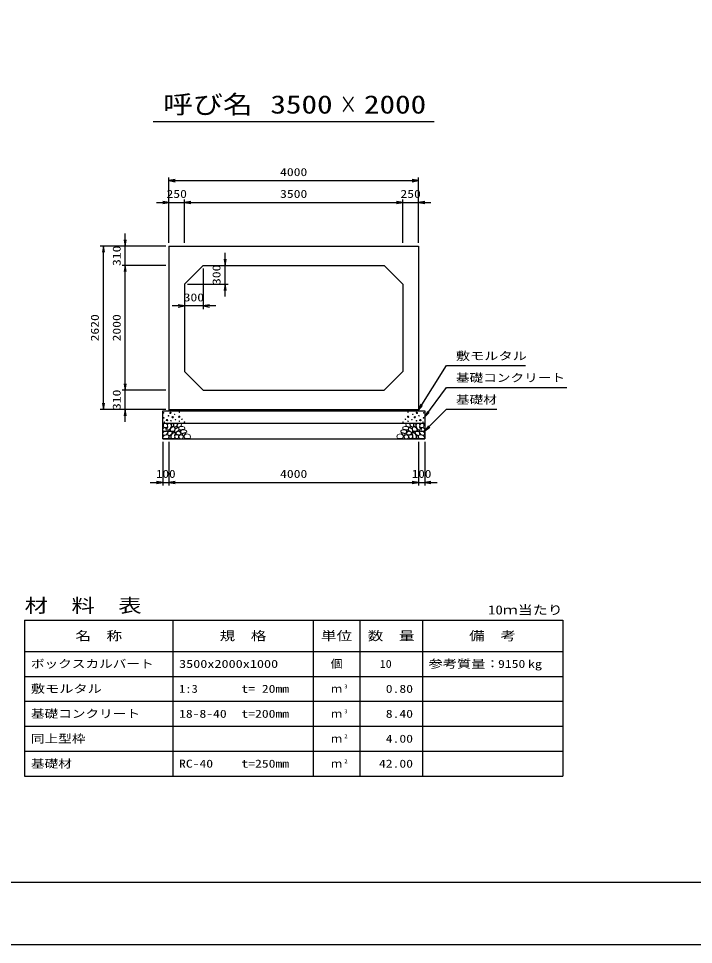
# Model space of a CAD drawing. Units: millimetres at full size. Extents: x 0 to 42050, y 0 to 29700.
# Drawn here: x 14115 to 24933, y 0 to 14850 of the extents above; entities that cross this region are included whole.
import ezdxf
from ezdxf.enums import TextEntityAlignment as Align

# ---------------------------------------------------------------- set-up
doc = ezdxf.new("R2010")
doc.units = ezdxf.units.MM
for name, color, linetype, lineweight in [('D-DCR-HCHn', 4, 'Continuous', 9), ('D-MTR-FRAM', 7, 'Continuous', 25), ('D-MTR-LINE', 7, 'Continuous', 25), ('D-STR-DIM', 7, 'Continuous', 25), ('D-STR-STRn', 1, 'Continuous', 25), ('D-STR-TXT', 7, 'Continuous', 25), ('D-TTL', 2, 'Continuous', 25), ('D-TTL-TXT', 7, 'Continuous', 25)]:
    doc.layers.add(name, color=color, linetype=linetype, lineweight=lineweight)
doc.layers.add('D-MTR', color=7, linetype='Continuous')
doc.layers.add('D-MTR-TXT', color=7, linetype='Continuous')
doc.styles.add('ＭＳ ゴシック', font='')
doc.styles.get('ＭＳ ゴシック').set_extended_font_data('MS Gothic')

# ---------------------------------------------------------------- blocks, each defined once
blk = doc.blocks.new('open_arrow')
at = {"color": 0, "linetype": 'Continuous', "lineweight": -2}
blk.add_lwpolyline([(7.5, 1.25), (0, 0), (7.5, -1.25)], dxfattribs=at)

msp = doc.modelspace()

# ---------------------------------------------------------------- linework, layer by layer
at = {"layer": 'D-DCR-HCHn'}
for points in [[(16488.998, 8349.493), (16462.994, 8355.271), (16439.879, 8343.714), (16436.99, 8317.71), (16442.769, 8297.485), (16471.662, 8288.817), (16491.887, 8288.817), (16500.555, 8303.263), (16500.555, 8335.046)], [(16512.112, 8352.382), (16503.444, 8326.378), (16506.334, 8297.485), (16486.109, 8265.702), (16512.112, 8251.256), (16541.006, 8265.702), (16558.342, 8288.817), (16564.12, 8326.378), (16558.342, 8346.603), (16541.006, 8355.271)], [(16567.01, 8346.603), (16567.01, 8311.931), (16581.456, 8303.263), (16595.903, 8311.931), (16598.792, 8332.157), (16595.903, 8349.493), (16575.678, 8355.271)], [(16615.601, 8298.845), (16603.999, 8306.941), (16602.006, 8334.16), (16611.557, 8355.616), (16635.582, 8358.128), (16655.263, 8352.156), (16656.848, 8340.53), (16654.014, 8316.921), (16638.752, 8307.586)], [(16681.239, 8291.998), (16691.02, 8303.092), (16708.359, 8309.342), (16722.287, 8318.717), (16726.55, 8333.49), (16720.013, 8347.695), (16706.369, 8356.218), (16690.845, 8357.886), (16675.522, 8355.424), (16665.719, 8346.98), (16658.918, 8329.457), (16657.379, 8312.722), (16661.1, 8302.871), (16663.729, 8293.23), (16672.948, 8289.842)], [(20368.761, 8291.998), (20358.98, 8303.092), (20341.641, 8309.342), (20327.713, 8318.717), (20323.45, 8333.49), (20329.987, 8347.695), (20343.631, 8356.218), (20359.155, 8357.886), (20374.478, 8355.424), (20384.281, 8346.98), (20391.082, 8329.457), (20392.621, 8312.722), (20388.9, 8302.871), (20386.271, 8293.23), (20377.052, 8289.842)], [(20434.399, 8298.845), (20446.001, 8306.941), (20447.994, 8334.16), (20438.443, 8355.616), (20414.418, 8358.128), (20394.737, 8352.156), (20393.152, 8340.53), (20395.986, 8316.921), (20411.248, 8307.586)], [(20482.99, 8346.603), (20482.99, 8311.931), (20468.544, 8303.263), (20454.097, 8311.931), (20451.208, 8332.157), (20454.097, 8349.493), (20474.322, 8355.271)], [(20537.888, 8352.382), (20546.556, 8326.378), (20543.666, 8297.485), (20563.891, 8265.702), (20537.888, 8251.256), (20508.994, 8265.702), (20491.658, 8288.817), (20485.88, 8326.378), (20491.658, 8346.603), (20508.994, 8355.271)], [(20561.002, 8349.493), (20587.006, 8355.271), (20610.121, 8343.714), (20613.01, 8317.71), (20607.231, 8297.485), (20578.338, 8288.817), (20558.113, 8288.817), (20549.445, 8303.263), (20549.445, 8335.046)], [(16434.101, 8277.26), (16425.433, 8251.256), (16436.99, 8233.92), (16465.883, 8231.03), (16485.61, 8239.499), (16477.441, 8259.924), (16483.219, 8271.481), (16471.662, 8283.038), (16454.326, 8288.817)], [(16488.944, 8181.261), (16510.346, 8213.365), (16507.671, 8221.39), (16478.243, 8229.416), (16451.49, 8226.741), (16432.763, 8210.689), (16430.087, 8191.962), (16432.763, 8173.235), (16454.165, 8167.884)], [(16499.645, 8114.378), (16518.372, 8122.404), (16523.723, 8149.157), (16513.021, 8167.884), (16494.294, 8173.235), (16470.217, 8170.56), (16443.464, 8159.859), (16430.087, 8143.807), (16430.087, 8125.08), (16438.113, 8114.378), (16470.217, 8117.054)], [(16517.891, 8251.256), (16503.444, 8239.698), (16509.223, 8231.03), (16529.448, 8231.03), (16538.116, 8233.92), (16543.895, 8245.477), (16535.227, 8254.145)], [(16563.852, 8181.261), (16577.229, 8213.365), (16566.527, 8226.741), (16534.424, 8226.741), (16521.047, 8221.39), (16507.671, 8202.663), (16507.671, 8186.612), (16521.047, 8165.209), (16537.099, 8162.534)], [(16561.231, 8283.038), (16546.784, 8248.366), (16558.342, 8233.92), (16593.013, 8233.92), (16607.46, 8239.698), (16621.907, 8259.924), (16621.907, 8277.26), (16607.46, 8300.374), (16590.124, 8303.263)], [(16609.332, 8117.054), (16617.358, 8141.131), (16614.683, 8167.884), (16633.41, 8197.313), (16609.332, 8210.689), (16582.579, 8197.313), (16566.527, 8175.91), (16561.177, 8141.131), (16566.527, 8122.404), (16582.579, 8114.378)], [(16603.982, 8210.689), (16617.358, 8221.39), (16612.007, 8229.416), (16593.28, 8229.416), (16585.254, 8226.741), (16579.904, 8216.04), (16587.93, 8208.014)], [(16631.681, 8274.73), (16643.297, 8280.817), (16654.296, 8286.161), (16660.86, 8299.065), (16655.554, 8307.961), (16645.968, 8310.014), (16630.137, 8301.115), (16618.42, 8292.605), (16619.515, 8284.944), (16623.895, 8277.527)], [(16633.109, 8213.224), (16620.35, 8217.579), (16619.086, 8245.688), (16629.964, 8270.928), (16660.015, 8285.156), (16682.452, 8279.405), (16683.795, 8248.924), (16673.477, 8236.886), (16645.401, 8221.311)], [(16630.735, 8119.729), (16654.812, 8114.378), (16676.215, 8125.08), (16678.89, 8149.157), (16673.539, 8167.884), (16646.786, 8175.91), (16628.059, 8175.91), (16620.033, 8162.534), (16620.033, 8133.106)], [(16693.981, 8170.925), (16658.607, 8177.521), (16643.56, 8189.658), (16638.808, 8208.655), (16653.492, 8223.022), (16682.102, 8231.082), (16703.749, 8218.154), (16717.74, 8200.74), (16713.78, 8183.062)], [(16712.239, 8233.692), (16712.239, 8244.551), (16705.72, 8249.466), (16694.97, 8250.609), (16686.278, 8247.18), (16683.19, 8236.664), (16690.738, 8228.891), (16700.802, 8224.319), (16710.409, 8228.319)], [(16689.869, 8156.931), (16708.084, 8172.234), (16734.219, 8171.97), (16752.17, 8156.931), (16754.81, 8129.227), (16742.666, 8113.924), (16708.876, 8111.549), (16692.509, 8121.311), (16685.645, 8143.738)], [(16702.727, 8252.135), (16692.952, 8255.066), (16688.675, 8260.928), (16685.905, 8276.938), (16689.816, 8298.619), (16715.776, 8308.926), (16745.648, 8308.926), (16773.03, 8293.998), (16777.653, 8278.004), (16773.385, 8266.63), (16760.583, 8261.299), (16739.247, 8257.745), (16712.931, 8252.013)], [(16738.634, 8195.297), (16730.545, 8199.592), (16719.424, 8207.928), (16714.874, 8216.518), (16714.874, 8235.212), (16728.523, 8250.37), (16758.349, 8254.159), (16790.449, 8250.117), (16806.12, 8238.585), (16810.164, 8220.462), (16797.761, 8209.388), (16787.436, 8205.361), (16770.312, 8203.128), (16754.987, 8200.305)], [(16759.876, 8157.808), (16747.748, 8163.743), (16741.39, 8170.697), (16742.71, 8187.843), (16752.307, 8196.236), (16772.7, 8201.151), (16789.015, 8201.271), (16794.293, 8189.761), (16782.814, 8179.51), (16772.239, 8170.35), (16768.573, 8161.331)], [(16803.293, 8112.112), (16786.233, 8116.916), (16774.939, 8124.601), (16769.893, 8139.011), (16767.01, 8152.7), (16778.544, 8173.594), (16801.131, 8187.524), (16835.492, 8182), (16862.645, 8171.913), (16869.133, 8141.652), (16863.366, 8119.317), (16836.934, 8112.593)], [(20246.707, 8112.112), (20263.767, 8116.916), (20275.061, 8124.601), (20280.107, 8139.011), (20282.99, 8152.7), (20271.456, 8173.594), (20248.869, 8187.524), (20214.508, 8182), (20187.355, 8171.913), (20180.867, 8141.652), (20186.634, 8119.317), (20213.066, 8112.593)], [(20311.366, 8195.297), (20319.455, 8199.592), (20330.576, 8207.928), (20335.126, 8216.518), (20335.126, 8235.212), (20321.477, 8250.37), (20291.651, 8254.159), (20259.551, 8250.117), (20243.88, 8238.585), (20239.836, 8220.462), (20252.239, 8209.388), (20262.564, 8205.361), (20279.688, 8203.128), (20295.013, 8200.305)], [(20290.124, 8157.808), (20302.252, 8163.743), (20308.61, 8170.697), (20307.29, 8187.843), (20297.693, 8196.236), (20277.3, 8201.151), (20260.985, 8201.271), (20255.707, 8189.761), (20267.186, 8179.51), (20277.761, 8170.35), (20281.427, 8161.331)], [(20347.273, 8252.135), (20357.048, 8255.066), (20361.325, 8260.928), (20364.095, 8276.938), (20360.184, 8298.619), (20334.224, 8308.926), (20304.352, 8308.926), (20276.97, 8293.998), (20272.347, 8278.004), (20276.615, 8266.63), (20289.417, 8261.299), (20310.753, 8257.745), (20337.069, 8252.013)], [(20360.131, 8156.931), (20341.916, 8172.234), (20315.781, 8171.97), (20297.83, 8156.931), (20295.19, 8129.227), (20307.334, 8113.924), (20341.124, 8111.549), (20357.491, 8121.311), (20364.355, 8143.738)], [(20356.019, 8170.925), (20391.393, 8177.521), (20406.44, 8189.658), (20411.192, 8208.655), (20396.508, 8223.022), (20367.898, 8231.082), (20346.251, 8218.154), (20332.26, 8200.74), (20336.22, 8183.062)], [(20337.761, 8233.692), (20337.761, 8244.551), (20344.28, 8249.466), (20355.03, 8250.609), (20363.722, 8247.18), (20366.81, 8236.664), (20359.262, 8228.891), (20349.198, 8224.319), (20339.591, 8228.319)], [(20416.891, 8213.224), (20429.65, 8217.579), (20430.914, 8245.688), (20420.036, 8270.928), (20389.985, 8285.156), (20367.548, 8279.405), (20366.205, 8248.924), (20376.523, 8236.886), (20404.599, 8221.311)], [(20419.265, 8119.729), (20395.188, 8114.378), (20373.785, 8125.08), (20371.11, 8149.157), (20376.461, 8167.884), (20403.214, 8175.91), (20421.941, 8175.91), (20429.967, 8162.534), (20429.967, 8133.106)], [(20418.319, 8274.73), (20406.703, 8280.817), (20395.704, 8286.161), (20389.14, 8299.065), (20394.446, 8307.961), (20404.032, 8310.014), (20419.863, 8301.115), (20431.58, 8292.605), (20430.485, 8284.944), (20426.105, 8277.527)], [(20440.668, 8117.054), (20432.642, 8141.131), (20435.317, 8167.884), (20416.59, 8197.313), (20440.668, 8210.689), (20467.421, 8197.313), (20483.473, 8175.91), (20488.823, 8141.131), (20483.473, 8122.404), (20467.421, 8114.378)], [(20488.769, 8283.038), (20503.216, 8248.366), (20491.658, 8233.92), (20456.987, 8233.92), (20442.54, 8239.698), (20428.093, 8259.924), (20428.093, 8277.26), (20442.54, 8300.374), (20459.876, 8303.263)], [(20446.018, 8210.689), (20432.642, 8221.39), (20437.993, 8229.416), (20456.72, 8229.416), (20464.746, 8226.741), (20470.096, 8216.04), (20462.07, 8208.014)], [(20486.148, 8181.261), (20472.771, 8213.365), (20483.473, 8226.741), (20515.576, 8226.741), (20528.953, 8221.39), (20542.329, 8202.663), (20542.329, 8186.612), (20528.953, 8165.209), (20512.901, 8162.534)], [(20532.109, 8251.256), (20546.556, 8239.698), (20540.777, 8231.03), (20520.552, 8231.03), (20511.884, 8233.92), (20506.105, 8245.477), (20514.773, 8254.145)], [(20550.355, 8114.378), (20531.628, 8122.404), (20526.277, 8149.157), (20536.979, 8167.884), (20555.706, 8173.235), (20579.783, 8170.56), (20606.536, 8159.859), (20619.913, 8143.807), (20619.913, 8125.08), (20611.887, 8114.378), (20579.783, 8117.054)], [(20561.056, 8181.261), (20539.654, 8213.365), (20542.329, 8221.39), (20571.757, 8229.416), (20598.51, 8226.741), (20617.237, 8210.689), (20619.913, 8191.962), (20617.237, 8173.235), (20595.835, 8167.884)], [(20615.899, 8277.26), (20624.567, 8251.256), (20613.01, 8233.92), (20584.117, 8231.03), (20564.39, 8239.499), (20572.559, 8259.924), (20566.781, 8271.481), (20578.338, 8283.038), (20595.674, 8288.817)], [(16558.502, 8122.404), (16558.502, 8154.508), (16545.125, 8162.534), (16531.749, 8154.508), (16529.073, 8135.781), (16531.749, 8119.729), (16550.476, 8114.378)], [(20491.498, 8122.404), (20491.498, 8154.508), (20504.875, 8162.534), (20518.251, 8154.508), (20520.927, 8135.781), (20518.251, 8119.729), (20499.524, 8114.378)]]:
    msp.add_lwpolyline(points, close=True, dxfattribs=at)
for centre, radius in [((16441.091, 8526.145), 4.5), ((16518.437, 8478.641), 4.5), ((16550.004, 8526.145), 11.25), ((16584.996, 8454.955), 11.25), ((16616.563, 8502.459), 4.5), ((16690.741, 8463.204), 11.25), ((16692.197, 8535.221), 4.5), ((20359.259, 8463.204), 11.25), ((20357.803, 8535.221), 4.5), ((20433.437, 8502.459), 4.5), ((20465.004, 8454.955), 11.25), ((20499.996, 8526.145), 11.25), ((20531.563, 8478.641), 4.5), ((20608.909, 8526.145), 4.5), ((16442.803, 8445.879), 4.5), ((16451.905, 8377.286), 4.5), ((16494.855, 8410.444), 11.25), ((16556.552, 8398.646), 4.5), ((16630.06, 8415.807), 4.5), ((16691.763, 8391.675), 4.5), ((16733.942, 8423.293), 4.5), ((16773.193, 8377.037), 4.5), ((20276.807, 8377.037), 4.5), ((20316.058, 8423.293), 4.5), ((20358.237, 8391.675), 4.5), ((20419.94, 8415.807), 4.5), ((20493.448, 8398.646), 4.5), ((20555.145, 8410.444), 11.25), ((20598.095, 8377.286), 4.5), ((20607.197, 8445.879), 4.5)]:
    msp.add_circle(centre, radius, dxfattribs=at)
at = {"layer": 'D-MTR-FRAM'}
for p, q in [((14212.5, 5200), (22837.5, 5200)), ((14212.5, 5200), (14212.5, 2700)), ((22837.5, 5200), (22837.5, 2700)), ((14212.5, 2700), (22837.5, 2700))]:
    msp.add_line(p, q, dxfattribs=at)
at = {"layer": 'D-MTR-LINE'}
for p, q in [((16587.5, 5200), (16587.5, 2700)), ((18837.5, 5200), (18837.5, 2700)), ((19587.5, 5200), (19587.5, 2700)), ((20587.5, 5200), (20587.5, 2700)), ((14212.5, 4700), (22837.5, 4700)), ((14212.5, 4300), (22837.5, 4300)), ((14212.5, 3900), (22837.5, 3900)), ((14212.5, 3500), (22837.5, 3500)), ((14212.5, 3100), (22837.5, 3100))]:
    msp.add_line(p, q, dxfattribs=at)
at = {"layer": 'D-STR-DIM'}
for p, q in [((16525, 11250), (16525, 12300)), ((16525, 12250), (20525, 12250)), ((20525, 11250), (20525, 12300)), ((16325, 11900), (16975, 11900)), ((16525, 11250), (16525, 11950)), ((16775, 11250), (16775, 11950)), ((16775, 11250), (16775, 11950)), ((16775, 11900), (20275, 11900)), ((20075, 11900), (20725, 11900)), ((20275, 11250), (20275, 11950)), ((20275, 11250), (20275, 11950)), ((20525, 11250), (20525, 11950)), ((15825, 10690), (15825, 11400)), ((16475, 11200), (15425, 11200)), ((15475, 8580), (15475, 11200)), ((16475, 11200), (15775, 11200)), ((17425, 10390), (17425, 11090)), ((16475, 10890), (15775, 10890)), ((16475, 10890), (15775, 10890)), ((15825, 8890), (15825, 10890)), ((17125, 10890), (17475, 10890)), ((17075, 10840), (17075, 10190)), ((16825, 10590), (17475, 10590)), ((16775, 10540), (16775, 10190)), ((17275, 10240), (16575, 10240)), ((15825, 8380), (15825, 9090)), ((16475, 8890), (15775, 8890)), ((16475, 8890), (15775, 8890)), ((16475, 8580), (15425, 8580)), ((16475, 8580), (15775, 8580)), ((16425, 8060), (16425, 7360)), ((16525, 8060), (16525, 7360)), ((16525, 8060), (16525, 7360)), ((20525, 8060), (20525, 7360)), ((20525, 8060), (20525, 7360)), ((20625, 8060), (20625, 7360)), ((16225, 7410), (16725, 7410)), ((16525, 7410), (20525, 7410)), ((20325, 7410), (20825, 7410))]:
    msp.add_line(p, q, dxfattribs=at)
at = {"layer": 'D-STR-STRn'}
for p, q in [((16525, 11200), (20525, 11200)), ((16525, 11200), (16525, 8580)), ((20525, 11200), (20525, 8580)), ((16775, 10590), (17075, 10890)), ((17075, 10890), (19975, 10890)), ((20275, 10590), (19975, 10890)), ((16775, 10590), (16775, 9190)), ((20275, 10590), (20275, 9190)), ((16775, 9190), (17075, 8890)), ((19975, 8890), (20275, 9190)), ((17075, 8890), (19975, 8890)), ((16425, 8110), (16425, 8560)), ((16425, 8560), (20625, 8560)), ((16525, 8580), (16525, 8560)), ((16525, 8580), (20525, 8580)), ((20525, 8580), (20525, 8560)), ((20625, 8560), (20625, 8110)), ((16425, 8360), (20625, 8360)), ((16425, 8110), (20625, 8110))]:
    msp.add_line(p, q, dxfattribs=at)
at = {"layer": 'D-STR-TXT'}
for points in [[(20525, 8570), (20975, 9285), (21075, 9285), (22241.624, 9285)], [(20625, 8460), (20975, 8935), (21075, 8935), (22900.761, 8935)], [(20625, 8235), (20975, 8585), (21075, 8585), (21782.36, 8585)]]:
    msp.add_lwpolyline(points, dxfattribs=at)
at = {"layer": 'D-TTL'}
for points in [[(0, 0), (42050, 0), (42050, 29700), (0, 29700)], [(1000, 1000), (41050, 1000), (41050, 28700), (1000, 28700)]]:
    msp.add_lwpolyline(points, close=True, dxfattribs=at)
at = {"layer": 'D-TTL-TXT'}
msp.add_line((16275, 13200), (20775, 13200), dxfattribs=at)

# ---------------------------------------------------------------- block references
at = {"layer": 'D-STR-DIM', "xscale": 13.3, "yscale": 13.3}
for p in [(16525, 12250), (16775, 11900), (16775, 11900), (20525, 11900), (17075, 10240), (16525, 7410), (16525, 7410), (20625, 7410)]:
    msp.add_blockref('open_arrow', p, dxfattribs=at)
for p, rotation in [((20525, 12250), 180), ((16525, 11900), 180), ((20275, 11900), 180), ((20275, 11900), 180), ((15825, 11200), 90), ((15475, 11200), 270), ((17425, 10890), 90), ((15825, 10890), 270), ((15825, 10890), 270), ((17425, 10590), 270), ((16775, 10240), 180), ((15825, 8890), 90), ((15825, 8890), 90), ((15475, 8580), 90), ((15825, 8580), 270), ((16425, 7410), 180), ((20525, 7410), 180), ((20525, 7410), 180)]:
    msp.add_blockref('open_arrow', p, dxfattribs=dict(at, rotation=rotation))
at = {"layer": 'D-STR-TXT', "xscale": 13.3, "yscale": 13.3}
for p, rotation in [((20525, 8570), 57.8), ((20625, 8460), 53.6), ((20625, 8235), 45)]:
    msp.add_blockref('open_arrow', p, dxfattribs=dict(at, rotation=rotation))

# ---------------------------------------------------------------- texts
at = {"layer": 'D-MTR', "style": 'ＭＳ ゴシック', "width": 1.25}
msp.add_text('材\u3000料\u3000表', height=219.9, dxfattribs=at).set_placement((14212.5, 5260), align=Align.BOTTOM_LEFT)
at = {"layer": 'D-MTR', "style": 'ＭＳ ゴシック', "width": 1.2}
msp.add_text('10ｍ当たり', height=146.6, dxfattribs=at).set_placement((22837.5, 5248.333), align=Align.BOTTOM_RIGHT)
at = {"layer": 'D-MTR-TXT', "style": 'ＭＳ ゴシック'}
for s, height, width, p in [('名\u3000称', 146.6, 1.25, (15400, 4950)), ('規\u3000格', 146.6, 1.25, (17712.5, 4950)), ('単位', 146.6, 1.25, (19212.5, 4950)), ('数\u3000量', 146.6, 1.25, (20087.5, 4950)), ('備\u3000考', 146.6, 1.25, (21712.5, 4950)), ('個', 128.3, 1.1, (19212.5, 4500))]:
    msp.add_text(s, height=height, dxfattribs=dict(at, width=width)).set_placement(p, align=Align.MIDDLE_CENTER)
for s, width, p in [('ボックスカルバート', 1.25, (14312.5, 4500)), ('3500x2000x1000', 1.3, (16687.5, 4500)), ('参考質量：    kg', 1.3, (20687.5, 4500)), ('敷モルタル', 1.3, (14312.5, 4100)), ('1:3', 1.15, (16687.5, 4100)), ('t= 20mm', 1.25, (17687.5, 4100)), ('基礎コンクリート', 1.25, (14312.5, 3700)), ('18-8-40', 1.25, (16687.5, 3700)), ('t=200mm', 1.25, (17687.5, 3700)), ('同上型枠', 1.25, (14312.5, 3300)), ('基礎材', 1.25, (14312.5, 2900)), ('RC-40', 1.25, (16687.5, 2900)), ('t=250mm', 1.25, (17687.5, 2900))]:
    msp.add_text(s, height=128.3, dxfattribs=dict(at, width=width)).set_placement(p, align=Align.MIDDLE_LEFT)
for s, width, p in [('10', 1.1, (20096.383, 4500)), ('9150', 1.25, (22237.5, 4500)), ('0.80', 1.25, (20437.5, 4100)), ('8.40', 1.25, (20437.5, 3700)), ('4.00', 1.25, (20437.5, 3300)), ('42.00', 1.25, (20437.5, 2900))]:
    msp.add_text(s, height=128.3, dxfattribs=dict(at, width=width)).set_placement(p, align=Align.MIDDLE_RIGHT)
at = {"layer": 'D-MTR-TXT', "style": 'ＭＳ ゴシック', "width": 1.15}
for s, p in [('3', (19337.5, 4088.333)), ('3', (19337.5, 3688.333)), ('2', (19337.5, 3288.333)), ('2', (19337.5, 2888.333))]:
    msp.add_text(s, height=64.15, dxfattribs=at).set_placement(p, align=Align.BOTTOM_LEFT)
at = {"layer": 'D-MTR-TXT', "style": 'ＭＳ ゴシック'}
for p in [(19212.5, 4100), (19212.5, 3700), (19212.5, 3300), (19212.5, 2900)]:
    msp.add_text('ｍ', height=128.3, dxfattribs=at).set_placement(p, align=Align.MIDDLE_CENTER)
at = {"layer": 'D-STR-DIM', "style": 'ＭＳ ゴシック'}
for s, width, p in [('4000', 1.25, (18525, 12387.5)), ('250', 1.25, (16650, 12037.5)), ('3500', 1.25, (18525, 12037.5)), ('250', 1.25, (20400, 12037.5)), ('300', 1.25, (16925, 10377.5)), ('100', 1.2, (16475, 7547.5)), ('4000', 1.25, (18525, 7547.5)), ('100', 1.2, (20575, 7547.5))]:
    msp.add_text(s, height=128.3, dxfattribs=dict(at, width=width)).set_placement(p, align=Align.MIDDLE_CENTER)
at = {"layer": 'D-STR-DIM', "style": 'ＭＳ ゴシック', "width": 1.25}
for s, p in [('310', (15687.5, 11045)), ('300', (17287.5, 10740)), ('2620', (15337.5, 9890)), ('2000', (15687.5, 9890)), ('310', (15687.5, 8735))]:
    msp.add_text(s, height=128.3, rotation=90, dxfattribs=at).set_placement(p, align=Align.MIDDLE_CENTER)
at = {"layer": 'D-STR-TXT', "style": 'ＭＳ ゴシック'}
for s, width, p in [('敷モルタル', 1.3, (21125, 9335)), ('基礎コンクリート', 1.25, (21125, 8985)), ('基礎材', 1.25, (21125, 8635))]:
    msp.add_text(s, height=128.3, dxfattribs=dict(at, width=width)).set_placement(p, align=Align.BOTTOM_LEFT)
at = {"layer": 'D-TTL-TXT', "style": 'ＭＳ ゴシック'}
for s, width, p in [('呼び名', 1.2, (17150, 13237.5)), ('3500', 1.25, (18650, 13237.5)), ('×', 0.7, (19400, 13237.5)), ('2000', 1.25, (20150, 13237.5))]:
    msp.add_text(s, height=293.3, dxfattribs=dict(at, width=width)).set_placement(p, align=Align.BOTTOM_CENTER)

doc.saveas('drawing.dxf')
